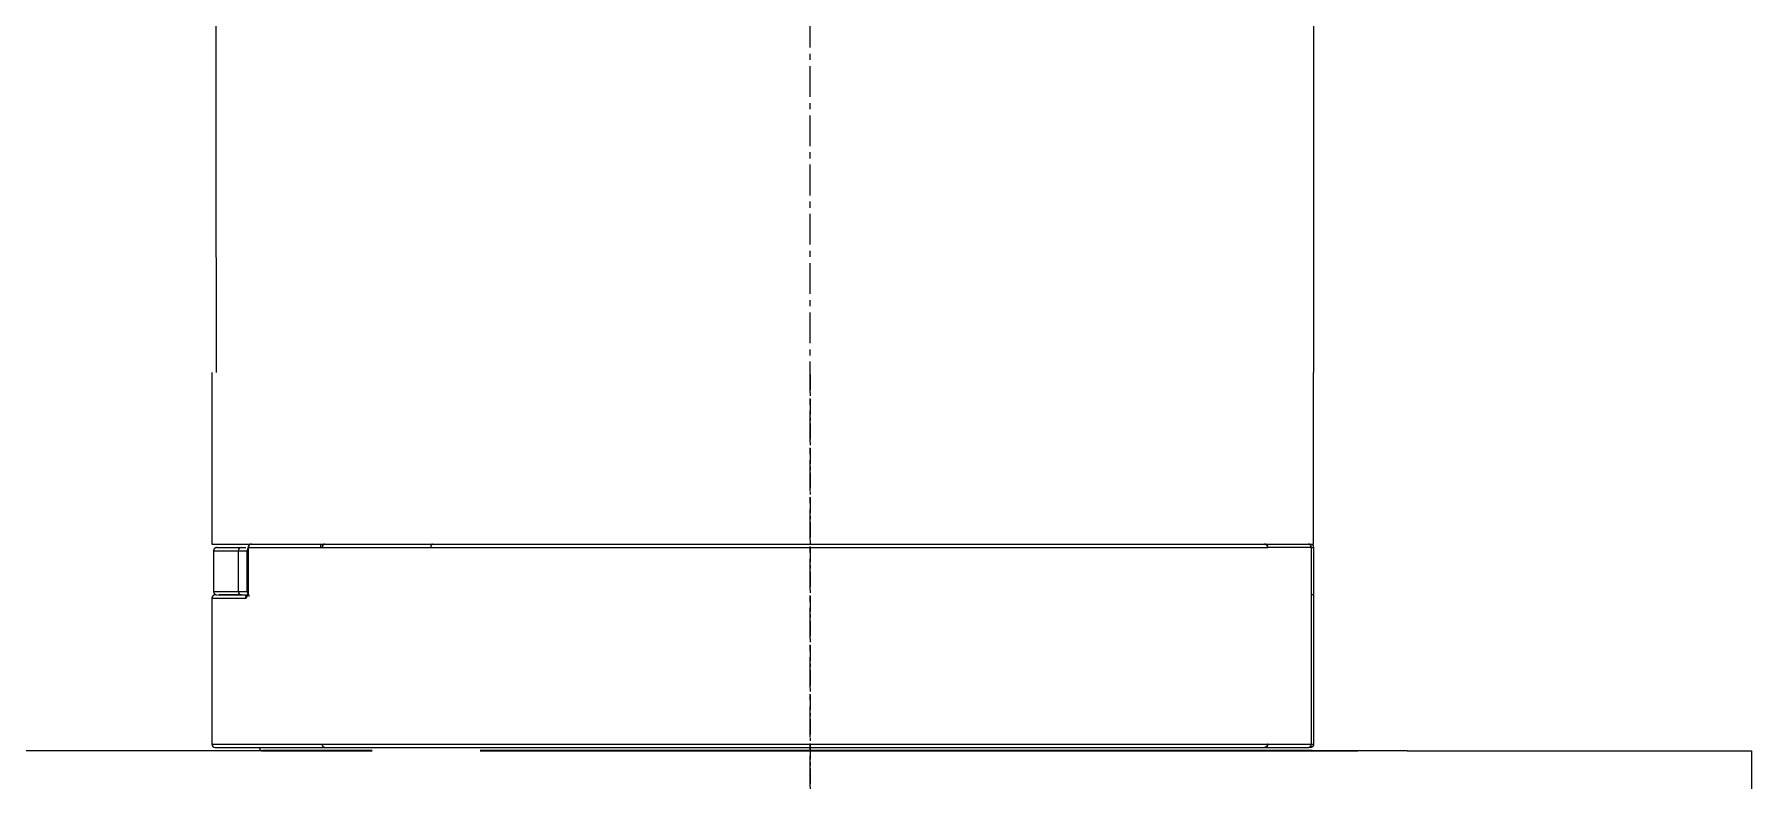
# Model space of a CAD drawing. Header units: inches. Extents: x 21126 to 21898, y -6726 to -5634.
# Drawn here: x 21715.1 to 21816.4, y -6284.3 to -6240.3 of the extents above; entities that cross this region are included whole.
import ezdxf

# ---------------------------------------------------------------- set-up
doc = ezdxf.new("R2010")
doc.units = ezdxf.units.IN
doc.header["$LTSCALE"] = 4.84
doc.header["$MEASUREMENT"] = 0
doc.linetypes.add('CENTER', pattern=[0.6, 0.375, -0.075, 0.075, -0.075])
doc.linetypes.add('CENTER2', pattern=[28.575, 19.05, -3.175, 3.175, -3.175])
doc.layers.get('0').update_dxf_attribs({"linetype": 'CONTINUOUS', "lineweight": 13})
doc.layers.add('2', color=1, linetype='CENTER2')
doc.layers.add('중심선', color=1, linetype='CENTER', lineweight=25)

msp = doc.modelspace()

# ---------------------------------------------------------------- linework, layer by layer
at = {"linetype": 'Continuous'}
for p, q in [((21725.59, -6260.21), (21725.59, -6262.33)), ((21790.59, -6267.53), (21790.59, -6260.21)), ((21725.59, -6262.33), (21725.59, -6270.33)), ((21790.59, -6270.33), (21790.59, -6267.53)), ((21725.59, -6270.33), (21727.02, -6270.33)), ((21727.73, -6270.53), (21727.72, -6270.53)), ((21727.72, -6270.53), (21727.72, -6273.18)), ((21727.73, -6273.13), (21727.73, -6270.53)), ((21727.92, -6270.33), (21727.92, -6270.33)), ((21732.02, -6270.53), (21732.02, -6270.33)), ((21732.1, -6270.53), (21732.1, -6270.53)), ((21732.1, -6270.53), (21738.5, -6270.53)), ((21732.25, -6270.33), (21738.61, -6270.33)), ((21790.46, -6270.53), (21787.88, -6270.53)), ((21787.88, -6270.53), (21787.88, -6270.53)), ((21790.46, -6273.33), (21790.46, -6270.53)), ((21790.46, -6270.53), (21790.46, -6270.53)), ((21790.46, -6273.33), (21790.46, -6270.53)), ((21790.59, -6270.53), (21790.59, -6273.33)), ((21725.69, -6270.73), (21725.69, -6273.13)), ((21727.14, -6270.73), (21727.14, -6273.13)), ((21727.66, -6270.73), (21727.66, -6273.13)), ((21727.72, -6270.73), (21727.66, -6270.73)), ((21725.59, -6273.53), (21725.59, -6282.13)), ((21727.66, -6273.13), (21727.72, -6273.13)), ((21790.46, -6282.13), (21790.46, -6273.33)), ((21790.46, -6282.13), (21790.46, -6273.33)), ((21790.59, -6273.33), (21790.59, -6282.13)), ((21787.88, -6282.13), (21787.88, -6282.13)), ((21790.46, -6282.13), (21790.46, -6282.13))]:
    msp.add_line(p, q, dxfattribs=at)
at = {"color": 1, "linetype": 'CENTER', "ltscale": 0.5}
msp.add_line((21760.89, -6260.33), (21760.89, -6381.04), dxfattribs=at)
at = {"ltscale": 0.5}
for p, q in [((21728.39, -6282.33), (21760.89, -6282.33)), ((21816.43, -6282.53), (21816.43, -6287.53))]:
    msp.add_line(p, q, dxfattribs=at)
at = {"color": 7, "lineweight": 35, "ltscale": 0.161472}
msp.add_line((21735.05, -6282.53), (21728.59, -6282.53), dxfattribs=at)
at = {"color": 7, "lineweight": 35}
msp.add_line((21790.5, -6282.53), (21741.41, -6282.53), dxfattribs=at)
at = {"linetype": 'Continuous'}
for centre, major_axis, ratio, start_param, end_param in [((21732.25, -6270.53), (0, 0.2), 0.755535, 0, 1.570796), ((21787.7, -6270.53), (0, -0.2), 0.901349, 1.570796, 3.141593), ((21790.26, -6270.53), (0, -0.2), 0.994757, 1.570796, 3.141593)]:
    msp.add_ellipse(centre, major_axis=major_axis, ratio=ratio, start_param=start_param, end_param=end_param, dxfattribs=at)
for points, degree in [([(21725.69, -6140.86), (21725.76, -6200.53), (21725.84, -6260.21)], 2), ([(21725.89, -6270.53), (21725.89, -6270.53), (21726.62, -6270.53), (21727.33, -6270.53)], 2), ([(21727.33, -6270.53), (21727.24, -6270.53), (21727.14, -6270.63), (21727.14, -6270.73)], 3), ([(21727.33, -6270.53), (21727.46, -6270.53), (21727.6, -6270.53)], 2), ([(21727.73, -6270.53), (21727.74, -6270.53), (21727.74, -6270.53), (21727.74, -6270.53)], 3), ([(21727.92, -6270.33), (21727.83, -6270.33), (21727.74, -6270.42), (21727.74, -6270.53)], 3), ([(21727.74, -6270.53), (21728.84, -6270.53), (21730.32, -6270.53), (21732.1, -6270.53)], 3), ([(21727.74, -6273.33), (21727.74, -6272.39), (21727.74, -6271.46), (21727.74, -6270.53)], 3), ([(21732.1, -6270.53), (21732.1, -6270.42), (21732.17, -6270.33), (21732.25, -6270.33)], 3), ([(21738.61, -6270.33), (21738.55, -6270.33), (21738.5, -6270.42), (21738.5, -6270.53)], 3), ([(21790.46, -6270.53), (21790.56, -6270.53), (21790.59, -6270.53), (21790.59, -6270.53)], 3), ([(21725.69, -6270.73), (21725.7, -6270.73), (21726.19, -6270.73), (21727.14, -6270.73)], 3), ([(21727.14, -6270.73), (21727.3, -6270.73), (21727.48, -6270.73), (21727.66, -6270.73)], 3), ([(21725.79, -6273.33), (21725.73, -6273.33), (21725.66, -6273.35), (21725.61, -6273.4), (21725.59, -6273.47), (21725.59, -6273.53)], 5), ([(21725.59, -6273.53), (21725.59, -6273.53), (21725.79, -6273.53), (21726.2, -6273.53), (21726.79, -6273.53), (21727.56, -6273.53)], 5), ([(21725.91, -6273.33), (21726.07, -6273.33), (21726.33, -6273.33), (21726.7, -6273.33), (21727.17, -6273.33), (21727.75, -6273.33)], 5), ([(21727.14, -6273.13), (21727.14, -6273.22), (21727.24, -6273.33), (21727.33, -6273.33)], 3), ([(21727.14, -6273.13), (21727.3, -6273.13), (21727.48, -6273.13), (21727.66, -6273.13)], 3), ([(21727.75, -6273.33), (21727.65, -6273.33), (21727.56, -6273.42), (21727.56, -6273.53)], 3), ([(21727.71, -6273.33), (21727.72, -6273.3), (21727.72, -6273.27), (21727.73, -6273.23), (21727.73, -6273.18), (21727.73, -6273.13)], 5), ([(21727.71, -6273.33), (21727.74, -6273.33)], 1), ([(21727.79, -6273.43), (21727.79, -6273.39), (21727.79, -6273.36), (21727.79, -6273.33)], 3), ([(21790.59, -6273.33), (21790.59, -6273.33), (21790.58, -6273.33), (21790.56, -6273.33), (21790.52, -6273.33), (21790.46, -6273.33)], 5), ([(21725.59, -6282.13), (21725.59, -6282.23), (21725.68, -6282.33), (21725.79, -6282.33)], 3), ([(21728.39, -6282.33), (21728.39, -6282.39), (21728.42, -6282.45), (21728.47, -6282.5), (21728.53, -6282.53), (21728.59, -6282.53)], 5), ([(21732.25, -6282.33), (21732.17, -6282.33), (21732.1, -6282.23), (21732.1, -6282.13)], 3), ([(21732.25, -6282.33), (21734.12, -6282.33), (21736.26, -6282.33), (21738.61, -6282.33)], 3), ([(21787.88, -6282.13), (21787.88, -6282.23), (21787.79, -6282.33), (21787.7, -6282.33)], 3), ([(21790.26, -6282.33), (21790.36, -6282.33), (21790.46, -6282.23), (21790.46, -6282.13)], 3), ([(21790.46, -6282.13), (21790.52, -6282.13), (21790.56, -6282.13), (21790.58, -6282.13), (21790.59, -6282.13), (21790.59, -6282.13)], 5)]:
    msp.add_open_spline(points, degree=degree, dxfattribs=at)
for points, degree, knots in [([(21790.59, -6162.18), (21790.59, -6164.41), (21790.59, -6168.81), (21790.59, -6175.39), (21790.59, -6181.91), (21790.59, -6188.44), (21790.59, -6193.88), (21790.59, -6198.23), (21790.59, -6201.49), (21790.59, -6204.75), (21790.59, -6208.01), (21790.59, -6211.28), (21790.59, -6215.63), (21790.59, -6223.24), (21790.59, -6234.11), (21790.59, -6247.16), (21790.59, -6255.86), (21790.59, -6260.21)], 3, [0, 0, 0, 0, 0.068189, 0.134747, 0.201305, 0.267863, 0.334421, 0.3677, 0.400979, 0.434258, 0.467537, 0.500816, 0.534095, 0.600653, 0.733769, 0.866885, 1, 1, 1, 1]), ([(21725.89, -6270.53), (21725.88, -6270.53), (21725.87, -6270.53), (21725.84, -6270.53), (21725.83, -6270.54), (21725.8, -6270.55), (21725.79, -6270.55), (21725.77, -6270.57), (21725.76, -6270.58), (21725.74, -6270.6), (21725.73, -6270.61), (21725.71, -6270.63), (21725.71, -6270.64), (21725.7, -6270.67), (21725.7, -6270.68), (21725.69, -6270.7), (21725.69, -6270.72), (21725.69, -6270.73)], 3, [0, 0, 0, 0, 0.125, 0.125, 0.25, 0.25, 0.375, 0.375, 0.5, 0.5, 0.625, 0.625, 0.75, 0.75, 0.875, 0.875, 1, 1, 1, 1]), ([(21727.02, -6270.33), (21727.53, -6270.33), (21728.53, -6270.33), (21730.72, -6270.33), (21732.95, -6270.33), (21736.22, -6270.33), (21739.21, -6270.33), (21744.18, -6270.33), (21748.75, -6270.33), (21752.95, -6270.33), (21754.86, -6270.33), (21756.78, -6270.33), (21759.15, -6270.33), (21761.46, -6270.33), (21763.26, -6270.33), (21765.33, -6270.33), (21767.13, -6270.33), (21769.57, -6270.33), (21771.19, -6270.33), (21772.86, -6270.33), (21774.04, -6270.33), (21775.17, -6270.33), (21776.28, -6270.33), (21777.34, -6270.33), (21778.63, -6270.33), (21779.89, -6270.33), (21780.87, -6270.33), (21782.03, -6270.33), (21783.12, -6270.33), (21784.58, -6270.33), (21785.5, -6270.33), (21786.28, -6270.33), (21786.8, -6270.33), (21787.33, -6270.33), (21787.84, -6270.33), (21788.44, -6270.33), (21788.96, -6270.33), (21789.39, -6270.33), (21789.85, -6270.33), (21790.15, -6270.33), (21790.34, -6270.33), (21790.43, -6270.33), (21790.52, -6270.33), (21790.56, -6270.33), (21790.58, -6270.33), (21790.59, -6270.33), (21790.59, -6270.33), (21790.59, -6270.33)], 3, [0, 0, 0, 0, 0.049781, 0.077122, 0.132804, 0.161469, 0.220272, 0.250617, 0.344919, 0.377307, 0.393738, 0.41017, 0.443257, 0.476498, 0.493313, 0.510107, 0.554424, 0.563692, 0.607353, 0.619484, 0.631625, 0.65497, 0.666006, 0.677042, 0.698379, 0.719958, 0.730455, 0.740958, 0.771046, 0.78073, 0.812755, 0.819519, 0.826283, 0.844427, 0.853434, 0.862441, 0.889303, 0.898286, 0.90727, 0.941854, 0.945186, 0.951849, 0.965306, 0.978762, 0.984073, 0.989378, 1, 1, 1, 1]), ([(21727.92, -6270.33), (21727.89, -6270.33), (21727.87, -6270.33), (21727.82, -6270.35), (21727.8, -6270.37), (21727.77, -6270.4), (21727.76, -6270.43), (21727.74, -6270.48), (21727.73, -6270.5), (21727.73, -6270.53)], 3, [0, 0, 0, 0, 0.25, 0.25, 0.5, 0.5, 0.75, 0.75, 1, 1, 1, 1]), ([(21727.92, -6270.33), (21728.73, -6270.33), (21729.82, -6270.33), (21730.9, -6270.33), (21732.25, -6270.33)], 2, [0, 0, 0, 0.5, 0.5, 1, 1, 1]), ([(21738.5, -6270.53), (21742.38, -6270.53), (21746.81, -6270.53), (21755.98, -6270.53), (21760.75, -6270.53), (21769.96, -6270.53), (21774.4, -6270.53), (21780.32, -6270.53), (21782.21, -6270.53), (21785.46, -6270.53), (21786.82, -6270.53), (21787.88, -6270.53)], 3, [0, 0, 0, 0, 0.249335, 0.249335, 0.499556, 0.499556, 0.749778, 0.749778, 0.874889, 0.874889, 1, 1, 1, 1]), ([(21738.61, -6270.33), (21744.38, -6270.33), (21751.46, -6270.33), (21758.39, -6270.33), (21765.34, -6270.33), (21772.43, -6270.33), (21778.25, -6270.33), (21784.63, -6270.33), (21787.7, -6270.33)], 2, [0, 0, 0, 0.25, 0.25, 0.5, 0.5, 0.75, 0.75, 1, 1, 1]), ([(21787.7, -6270.33), (21787.7, -6270.33), (21787.7, -6270.33), (21787.71, -6270.33), (21787.71, -6270.33), (21787.72, -6270.33), (21787.73, -6270.33), (21787.73, -6270.33), (21787.74, -6270.33), (21787.74, -6270.33), (21787.75, -6270.34), (21787.75, -6270.34), (21787.76, -6270.34), (21787.76, -6270.34), (21787.77, -6270.34), (21787.77, -6270.35), (21787.77, -6270.35), (21787.78, -6270.35), (21787.78, -6270.35), (21787.79, -6270.36), (21787.79, -6270.36), (21787.8, -6270.36), (21787.8, -6270.36), (21787.8, -6270.37), (21787.81, -6270.37), (21787.81, -6270.37), (21787.81, -6270.38), (21787.82, -6270.38), (21787.82, -6270.38), (21787.82, -6270.39), (21787.82, -6270.39), (21787.83, -6270.39), (21787.83, -6270.4), (21787.83, -6270.4), (21787.83, -6270.4), (21787.84, -6270.41), (21787.84, -6270.41), (21787.84, -6270.41), (21787.84, -6270.42), (21787.84, -6270.42), (21787.85, -6270.42), (21787.85, -6270.43), (21787.85, -6270.43), (21787.85, -6270.43), (21787.85, -6270.44), (21787.85, -6270.44), (21787.86, -6270.44), (21787.86, -6270.44), (21787.86, -6270.45), (21787.86, -6270.45), (21787.86, -6270.45), (21787.86, -6270.46), (21787.86, -6270.46), (21787.86, -6270.46), (21787.86, -6270.46), (21787.86, -6270.47), (21787.87, -6270.47), (21787.87, -6270.47), (21787.87, -6270.47), (21787.87, -6270.48), (21787.87, -6270.48), (21787.87, -6270.48), (21787.87, -6270.48), (21787.87, -6270.49), (21787.87, -6270.49), (21787.87, -6270.49), (21787.87, -6270.49), (21787.87, -6270.49), (21787.87, -6270.49), (21787.87, -6270.5), (21787.87, -6270.5), (21787.87, -6270.5), (21787.87, -6270.5), (21787.87, -6270.5), (21787.87, -6270.5), (21787.87, -6270.5), (21787.87, -6270.51), (21787.87, -6270.51), (21787.87, -6270.51), (21787.87, -6270.51), (21787.87, -6270.51), (21787.87, -6270.51), (21787.87, -6270.51), (21787.87, -6270.51), (21787.87, -6270.51), (21787.87, -6270.51), (21787.87, -6270.51), (21787.87, -6270.52), (21787.88, -6270.52), (21787.88, -6270.52), (21787.88, -6270.53), (21787.88, -6270.53)], 3, [0, 0, 0, 0, 0.020986, 0.041741, 0.062264, 0.082555, 0.102615, 0.122443, 0.14204, 0.161405, 0.180539, 0.199441, 0.218113, 0.236553, 0.254762, 0.272739, 0.290485, 0.308001, 0.325285, 0.342337, 0.359159, 0.375749, 0.392107, 0.408235, 0.424131, 0.439795, 0.455228, 0.470429, 0.485399, 0.500137, 0.514642, 0.528916, 0.542958, 0.556768, 0.570346, 0.583691, 0.596804, 0.609685, 0.622333, 0.634748, 0.646931, 0.658881, 0.670598, 0.682082, 0.693333, 0.704351, 0.715136, 0.725687, 0.736005, 0.74609, 0.755941, 0.765559, 0.774944, 0.784094, 0.793012, 0.801695, 0.810145, 0.818361, 0.826344, 0.834093, 0.841608, 0.848889, 0.855937, 0.862751, 0.869331, 0.875678, 0.881791, 0.88767, 0.893316, 0.898728, 0.903906, 0.908851, 0.913563, 0.918041, 0.922286, 0.926298, 0.930076, 0.933622, 0.936935, 0.940014, 0.942862, 0.945476, 0.947859, 0.950009, 0.951929, 0.953617, 0.955075, 0.964772, 0.972858, 0.987462, 1, 1, 1, 1]), ([(21790.46, -6270.52), (21790.46, -6270.5), (21790.45, -6270.47), (21790.43, -6270.42), (21790.42, -6270.4), (21790.38, -6270.37), (21790.36, -6270.35), (21790.31, -6270.33), (21790.29, -6270.33), (21790.26, -6270.33)], 3, [0, 0, 0, 0, 0.25, 0.25, 0.5, 0.5, 0.75, 0.75, 1, 1, 1, 1]), ([(21790.39, -6270.33), (21790.42, -6270.33), (21790.44, -6270.33), (21790.49, -6270.35), (21790.51, -6270.37), (21790.55, -6270.4), (21790.56, -6270.43), (21790.58, -6270.48), (21790.59, -6270.5), (21790.59, -6270.53)], 3, [0, 0, 0, 0, 0.25, 0.25, 0.5, 0.5, 0.75, 0.75, 1, 1, 1, 1]), ([(21727.74, -6270.57), (21727.73, -6270.57), (21727.72, -6270.58), (21727.7, -6270.6), (21727.69, -6270.63), (21727.67, -6270.68), (21727.66, -6270.7), (21727.66, -6270.73)], 3, [0, 0, 0, 0, 0.164033, 0.164033, 0.582016, 0.582016, 1, 1, 1, 1]), ([(21725.69, -6273.13), (21725.69, -6273.13), (21725.72, -6273.13), (21725.84, -6273.13), (21725.94, -6273.13), (21726.18, -6273.13), (21726.33, -6273.13), (21726.69, -6273.13), (21726.9, -6273.13), (21727.14, -6273.13)], 3, [0, 0, 0, 0, 0.25, 0.25, 0.5, 0.5, 0.75, 0.75, 1, 1, 1, 1]), ([(21727.33, -6273.33), (21726.62, -6273.33), (21726.1, -6273.33), (21726.02, -6273.33)], 2, [0, 0, 0, 0.706308, 1, 1, 1]), ([(21727.56, -6273.53), (21727.56, -6273.53), (21727.56, -6273.53), (21727.57, -6273.53), (21727.57, -6273.53), (21727.57, -6273.53), (21727.58, -6273.52), (21727.58, -6273.52), (21727.59, -6273.52), (21727.6, -6273.52), (21727.6, -6273.51), (21727.6, -6273.51), (21727.6, -6273.51), (21727.6, -6273.51), (21727.6, -6273.51), (21727.61, -6273.51), (21727.61, -6273.51), (21727.61, -6273.51), (21727.61, -6273.51), (21727.61, -6273.51), (21727.61, -6273.51), (21727.61, -6273.51), (21727.62, -6273.5), (21727.62, -6273.5), (21727.62, -6273.5), (21727.62, -6273.5), (21727.62, -6273.5), (21727.62, -6273.5), (21727.62, -6273.5), (21727.62, -6273.5), (21727.63, -6273.5), (21727.63, -6273.49), (21727.63, -6273.49), (21727.63, -6273.49), (21727.63, -6273.49), (21727.63, -6273.49), (21727.63, -6273.49), (21727.64, -6273.49), (21727.64, -6273.49), (21727.64, -6273.49), (21727.64, -6273.48), (21727.64, -6273.48), (21727.64, -6273.48), (21727.64, -6273.48), (21727.65, -6273.47), (21727.65, -6273.47), (21727.65, -6273.46), (21727.66, -6273.46), (21727.66, -6273.44), (21727.67, -6273.43), (21727.68, -6273.41), (21727.69, -6273.39), (21727.69, -6273.38), (21727.7, -6273.36), (21727.7, -6273.35), (21727.71, -6273.34), (21727.71, -6273.33), (21727.71, -6273.33), (21727.71, -6273.33)], 3, [0, 0, 0, 0, 0.008554, 0.02127, 0.03816, 0.059232, 0.084489, 0.130337, 0.17165, 0.208449, 0.216553, 0.224663, 0.232779, 0.2409, 0.249027, 0.257162, 0.265304, 0.273455, 0.281614, 0.289782, 0.297961, 0.30615, 0.31435, 0.322562, 0.330787, 0.339025, 0.347277, 0.355543, 0.363826, 0.372125, 0.380441, 0.388775, 0.397128, 0.405501, 0.413895, 0.422311, 0.430749, 0.439211, 0.447697, 0.456209, 0.458113, 0.46368, 0.472927, 0.485885, 0.502601, 0.523139, 0.547592, 0.576081, 0.627611, 0.677791, 0.726701, 0.7949, 0.877974, 0.912323, 0.942036, 0.966754, 0.986159, 1, 1, 1, 1]), ([(21727.66, -6273.13), (21727.66, -6273.15), (21727.67, -6273.18), (21727.69, -6273.23), (21727.7, -6273.25), (21727.72, -6273.27)], 3, [0, 0, 0, 0, 0.5, 0.5, 1, 1, 1, 1]), ([(21727.7, -6273.28), (21727.7, -6273.3), (21727.7, -6273.3), (21727.71, -6273.31), (21727.71, -6273.31)], 3, [0, 0, 0, 0, 0.942082, 1, 1, 1, 1]), ([(21725.59, -6282.13), (21725.59, -6282.13), (21725.9, -6282.13), (21726.5, -6282.13), (21727.85, -6282.13), (21729.78, -6282.13), (21730.49, -6282.13), (21731.27, -6282.13), (21732.1, -6282.13)], 5, [0, 0, 0, 0, 0, 0, 0.659297, 0.659297, 0.659297, 1, 1, 1, 1, 1, 1]), ([(21725.79, -6282.33), (21725.79, -6282.33), (21725.79, -6282.33), (21725.79, -6282.33), (21725.79, -6282.33), (21725.8, -6282.33), (21725.82, -6282.33), (21725.85, -6282.33), (21725.88, -6282.33), (21725.92, -6282.33), (21725.96, -6282.33), (21726, -6282.33), (21726.04, -6282.33), (21726.09, -6282.33), (21726.14, -6282.33), (21726.19, -6282.33), (21726.23, -6282.33), (21726.26, -6282.33), (21726.29, -6282.33), (21726.32, -6282.33), (21726.35, -6282.33), (21726.39, -6282.33), (21726.43, -6282.33), (21726.47, -6282.33), (21726.51, -6282.33), (21726.56, -6282.33), (21726.61, -6282.33), (21726.76, -6282.33), (21726.98, -6282.33), (21727.26, -6282.33), (21727.51, -6282.33), (21727.77, -6282.33), (21728.08, -6282.33), (21728.41, -6282.33), (21728.76, -6282.33), (21729.13, -6282.33), (21729.43, -6282.33), (21729.69, -6282.33), (21729.93, -6282.33), (21730.32, -6282.33), (21730.68, -6282.33), (21730.97, -6282.33), (21731.12, -6282.33), (21731.27, -6282.33), (21731.41, -6282.33), (21731.55, -6282.33), (21731.68, -6282.33), (21731.81, -6282.33), (21731.93, -6282.33), (21732.04, -6282.33), (21732.15, -6282.33), (21732.22, -6282.33), (21732.25, -6282.33)], 3, [0, 0, 0, 0, 0.00561, 0.018141, 0.030915, 0.043655, 0.076527, 0.100157, 0.116769, 0.132451, 0.157518, 0.17705, 0.19296, 0.207709, 0.224678, 0.243269, 0.254243, 0.261503, 0.269191, 0.277306, 0.28585, 0.294821, 0.30422, 0.314047, 0.324301, 0.334983, 0.346092, 0.357629, 0.424763, 0.471799, 0.49875, 0.540542, 0.582323, 0.624098, 0.665871, 0.707642, 0.749412, 0.761697, 0.786705, 0.824436, 0.874887, 0.889379, 0.903248, 0.916492, 0.929113, 0.94111, 0.952484, 0.963234, 0.973361, 0.982864, 0.991744, 1, 1, 1, 1]), ([(21728.39, -6282.33), (21728.39, -6282.33), (21728.7, -6282.33), (21729.31, -6282.33), (21730.66, -6282.33), (21732.58, -6282.33), (21733.3, -6282.33), (21734.07, -6282.33), (21734.9, -6282.33)], 5, [0, 0, 0, 0, 0, 0, 0.659297, 0.659297, 0.659297, 1, 1, 1, 1, 1, 1]), ([(21728.59, -6282.53), (21728.59, -6282.53), (21728.81, -6282.53), (21729.25, -6282.53), (21730.38, -6282.53), (21732.11, -6282.53), (21732.96, -6282.53), (21733.93, -6282.53), (21734.99, -6282.53), (21735.01, -6282.53), (21735.03, -6282.53), (21735.05, -6282.53)], 5, [0, 0, 0, 0, 0, 0, 0.560516, 0.560516, 0.560516, 0.991131, 0.991131, 0.991131, 1, 1, 1, 1, 1, 1]), ([(21732.1, -6282.13), (21733.04, -6282.13), (21734.05, -6282.13), (21736.19, -6282.13), (21737.32, -6282.13), (21738.5, -6282.13)], 3, [0, 0, 0, 0, 0.5, 0.5, 1, 1, 1, 1]), ([(21732.25, -6282.33), (21732.23, -6282.33), (21732.21, -6282.32), (21732.17, -6282.3), (21732.16, -6282.29), (21732.13, -6282.25), (21732.12, -6282.23), (21732.1, -6282.18), (21732.1, -6282.15), (21732.1, -6282.13)], 3, [0, 0, 0, 0, 0.25, 0.25, 0.5, 0.5, 0.75, 0.75, 1, 1, 1, 1]), ([(21738.5, -6282.13), (21741.26, -6282.13), (21744.25, -6282.13), (21747.39, -6282.13), (21754.14, -6282.13), (21761.08, -6282.13), (21764.68, -6282.13), (21769.71, -6282.13), (21774.41, -6282.13), (21775.79, -6282.13), (21778.67, -6282.13), (21781.37, -6282.13), (21782.76, -6282.13), (21784.73, -6282.13), (21786.36, -6282.13), (21786.91, -6282.13), (21787.42, -6282.13), (21787.88, -6282.13)], 5, [0, 0, 0, 0, 0, 0, 0.295168, 0.295168, 0.295168, 0.614484, 0.614484, 0.614484, 0.75194, 0.75194, 0.75194, 0.909606, 0.909606, 0.909606, 1, 1, 1, 1, 1, 1]), ([(21738.61, -6282.33), (21738.64, -6282.33), (21738.69, -6282.33), (21738.76, -6282.33), (21738.83, -6282.33), (21738.9, -6282.33), (21738.98, -6282.33), (21739.05, -6282.33), (21739.12, -6282.33), (21739.19, -6282.33), (21739.26, -6282.33), (21739.34, -6282.33), (21739.41, -6282.33), (21739.48, -6282.33), (21739.55, -6282.33), (21739.62, -6282.33), (21739.69, -6282.33), (21739.75, -6282.33), (21739.82, -6282.33), (21739.89, -6282.33), (21739.96, -6282.33), (21740.03, -6282.33), (21740.1, -6282.33), (21740.16, -6282.33), (21740.23, -6282.33), (21740.3, -6282.33), (21740.36, -6282.33), (21740.43, -6282.33), (21740.49, -6282.33), (21740.56, -6282.33), (21740.62, -6282.33), (21740.69, -6282.33), (21740.75, -6282.33), (21740.82, -6282.33), (21740.88, -6282.33), (21740.94, -6282.33), (21741.01, -6282.33), (21741.07, -6282.33), (21741.13, -6282.33), (21741.19, -6282.33), (21741.26, -6282.33), (21741.32, -6282.33), (21741.38, -6282.33), (21741.44, -6282.33), (21741.5, -6282.33), (21741.56, -6282.33), (21741.62, -6282.33), (21741.67, -6282.33), (21741.73, -6282.33), (21741.79, -6282.33), (21741.85, -6282.33), (21741.91, -6282.33), (21741.96, -6282.33), (21742.02, -6282.33), (21742.08, -6282.33), (21742.13, -6282.33), (21742.19, -6282.33), (21742.24, -6282.33), (21742.3, -6282.33), (21742.35, -6282.33), (21742.41, -6282.33), (21742.46, -6282.33), (21742.51, -6282.33), (21742.56, -6282.33), (21742.62, -6282.33), (21742.67, -6282.33), (21742.72, -6282.33), (21742.77, -6282.33), (21742.82, -6282.33), (21742.87, -6282.33), (21742.92, -6282.33), (21742.97, -6282.33), (21743.02, -6282.33), (21743.07, -6282.33), (21743.12, -6282.33), (21743.17, -6282.33), (21743.21, -6282.33), (21743.26, -6282.33), (21743.31, -6282.33), (21743.35, -6282.33), (21743.4, -6282.33), (21743.45, -6282.33), (21743.49, -6282.33), (21743.53, -6282.33), (21743.58, -6282.33), (21743.62, -6282.33), (21743.67, -6282.33), (21743.71, -6282.33), (21743.75, -6282.33), (21743.79, -6282.33), (21743.84, -6282.33), (21743.88, -6282.33), (21743.92, -6282.33), (21743.96, -6282.33), (21744, -6282.33), (21744.04, -6282.33), (21744.08, -6282.33), (21744.12, -6282.33), (21744.15, -6282.33), (21744.19, -6282.33), (21744.23, -6282.33), (21744.27, -6282.33), (21744.3, -6282.33), (21744.34, -6282.33), (21744.37, -6282.33), (21744.41, -6282.33), (21744.44, -6282.33), (21744.48, -6282.33), (21744.51, -6282.33), (21744.55, -6282.33), (21744.58, -6282.33), (21744.61, -6282.33), (21744.64, -6282.33), (21744.68, -6282.33), (21744.71, -6282.33), (21744.74, -6282.33), (21744.77, -6282.33), (21744.8, -6282.33), (21744.83, -6282.33), (21744.86, -6282.33), (21744.89, -6282.33), (21744.91, -6282.33), (21744.94, -6282.33), (21744.97, -6282.33), (21745, -6282.33), (21745.02, -6282.33), (21745.05, -6282.33), (21745.07, -6282.33), (21745.1, -6282.33), (21745.12, -6282.33), (21745.15, -6282.33), (21745.17, -6282.33), (21745.19, -6282.33), (21745.22, -6282.33), (21745.24, -6282.33), (21745.26, -6282.33), (21745.28, -6282.33), (21745.3, -6282.33), (21745.33, -6282.33), (21745.35, -6282.33), (21745.36, -6282.33), (21745.38, -6282.33), (21745.4, -6282.33), (21745.42, -6282.33), (21745.44, -6282.33), (21745.46, -6282.33), (21745.47, -6282.33), (21745.49, -6282.33), (21745.51, -6282.33), (21745.52, -6282.33), (21745.54, -6282.33), (21745.55, -6282.33), (21745.57, -6282.33), (21745.58, -6282.33), (21745.59, -6282.33), (21745.61, -6282.33), (21745.62, -6282.33), (21745.63, -6282.33), (21745.64, -6282.33), (21745.65, -6282.33), (21745.66, -6282.33), (21745.67, -6282.33), (21745.77, -6282.33), (21745.95, -6282.33), (21746.25, -6282.33), (21746.59, -6282.33), (21747.07, -6282.33), (21747.66, -6282.33), (21748.29, -6282.33), (21748.8, -6282.33), (21749.2, -6282.33), (21749.48, -6282.33), (21749.78, -6282.33), (21750.13, -6282.33), (21750.56, -6282.33), (21751.03, -6282.33), (21751.54, -6282.33), (21752.05, -6282.33), (21752.54, -6282.33), (21752.99, -6282.33), (21753.5, -6282.33), (21754.03, -6282.33), (21754.48, -6282.33), (21754.82, -6282.33), (21755.12, -6282.33), (21755.4, -6282.33), (21755.68, -6282.33), (21755.95, -6282.33), (21756.24, -6282.33), (21756.53, -6282.33), (21756.82, -6282.33), (21757.11, -6282.33), (21757.4, -6282.33), (21757.79, -6282.33), (21758.49, -6282.33), (21759.39, -6282.33), (21760.33, -6282.33), (21761.02, -6282.33), (21761.57, -6282.33), (21762.03, -6282.33), (21762.46, -6282.33), (21762.87, -6282.33), (21763.25, -6282.33), (21763.67, -6282.33), (21764.12, -6282.33), (21764.6, -6282.33), (21765.01, -6282.33), (21765.3, -6282.33), (21765.48, -6282.33), (21765.61, -6282.33), (21765.75, -6282.33), (21765.89, -6282.33), (21766.02, -6282.33), (21766.16, -6282.33), (21766.29, -6282.33), (21766.43, -6282.33), (21766.56, -6282.33), (21766.7, -6282.33), (21766.83, -6282.33), (21766.96, -6282.33), (21767.1, -6282.33), (21767.23, -6282.33), (21767.37, -6282.33), (21767.5, -6282.33), (21767.63, -6282.33), (21767.77, -6282.33), (21767.9, -6282.33), (21768.03, -6282.33), (21768.17, -6282.33), (21768.3, -6282.33), (21768.43, -6282.33), (21768.56, -6282.33), (21768.69, -6282.33), (21768.83, -6282.33), (21768.96, -6282.33), (21769.09, -6282.33), (21769.49, -6282.33), (21770.17, -6282.33), (21771.14, -6282.33), (21771.99, -6282.33), (21772.6, -6282.33), (21772.93, -6282.33), (21773.23, -6282.33), (21773.73, -6282.33), (21774.54, -6282.33), (21775.66, -6282.33), (21776.61, -6282.33), (21777.35, -6282.33), (21777.83, -6282.33), (21778.42, -6282.33), (21779.12, -6282.33), (21779.92, -6282.33), (21780.71, -6282.33), (21781.39, -6282.33), (21781.88, -6282.33), (21782.19, -6282.33), (21782.43, -6282.33), (21782.67, -6282.33), (21783, -6282.33), (21783.4, -6282.33), (21783.87, -6282.33), (21784.24, -6282.33), (21784.49, -6282.33), (21784.61, -6282.33), (21784.73, -6282.33), (21784.85, -6282.33), (21784.97, -6282.33), (21785.08, -6282.33), (21785.19, -6282.33), (21785.3, -6282.33), (21785.41, -6282.33), (21785.52, -6282.33), (21785.63, -6282.33), (21785.73, -6282.33), (21785.83, -6282.33), (21785.93, -6282.33), (21786.03, -6282.33), (21786.13, -6282.33), (21786.22, -6282.33), (21786.32, -6282.33), (21786.41, -6282.33), (21786.5, -6282.33), (21786.59, -6282.33), (21786.68, -6282.33), (21786.77, -6282.33), (21786.85, -6282.33), (21786.94, -6282.33), (21787.02, -6282.33), (21787.1, -6282.33), (21787.18, -6282.33), (21787.26, -6282.33), (21787.33, -6282.33), (21787.41, -6282.33), (21787.48, -6282.33), (21787.56, -6282.33), (21787.63, -6282.33), (21787.67, -6282.33), (21787.7, -6282.33)], 3, [0, 0, 0, 0, 0.001583, 0.003157, 0.004722, 0.006278, 0.007825, 0.009364, 0.010894, 0.012415, 0.013927, 0.015431, 0.016926, 0.018412, 0.019889, 0.021357, 0.022817, 0.024268, 0.02571, 0.027143, 0.028567, 0.029983, 0.03139, 0.032789, 0.034178, 0.035559, 0.036931, 0.038294, 0.039648, 0.040994, 0.042331, 0.043659, 0.044979, 0.04629, 0.047592, 0.048885, 0.050169, 0.051445, 0.052712, 0.053971, 0.05522, 0.056461, 0.057693, 0.058916, 0.060131, 0.061337, 0.062534, 0.063722, 0.064902, 0.066073, 0.067235, 0.068389, 0.069534, 0.07067, 0.071797, 0.072915, 0.074025, 0.075126, 0.076219, 0.077303, 0.078377, 0.079444, 0.080501, 0.08155, 0.08259, 0.083621, 0.084644, 0.085658, 0.086663, 0.087659, 0.088647, 0.089626, 0.090596, 0.091558, 0.092511, 0.093455, 0.09439, 0.095317, 0.096235, 0.097144, 0.098044, 0.098936, 0.099819, 0.100693, 0.101559, 0.102416, 0.103264, 0.104103, 0.104934, 0.105756, 0.106569, 0.107374, 0.10817, 0.108957, 0.109735, 0.110505, 0.111266, 0.112018, 0.112761, 0.113496, 0.114222, 0.11494, 0.115648, 0.116348, 0.117039, 0.117722, 0.118395, 0.11906, 0.119717, 0.120364, 0.121003, 0.121633, 0.122255, 0.122867, 0.123471, 0.124067, 0.124653, 0.125231, 0.1258, 0.12636, 0.126912, 0.127455, 0.127989, 0.128515, 0.129032, 0.12954, 0.130039, 0.13053, 0.131012, 0.131485, 0.131949, 0.132405, 0.132852, 0.13329, 0.13372, 0.134141, 0.134553, 0.134956, 0.135351, 0.135737, 0.136114, 0.136483, 0.136843, 0.137194, 0.137536, 0.13787, 0.138195, 0.138511, 0.138819, 0.139117, 0.139407, 0.139689, 0.139961, 0.140225, 0.140481, 0.140727, 0.140965, 0.141194, 0.141414, 0.141626, 0.141829, 0.142023, 0.142208, 0.147099, 0.152734, 0.159112, 0.166233, 0.180248, 0.192004, 0.201503, 0.208745, 0.21373, 0.217107, 0.225207, 0.233034, 0.240849, 0.250824, 0.260791, 0.269038, 0.277114, 0.285017, 0.297147, 0.305199, 0.309614, 0.315303, 0.321166, 0.325084, 0.330262, 0.33544, 0.340617, 0.345793, 0.350968, 0.356143, 0.361317, 0.372141, 0.393741, 0.409243, 0.422339, 0.430636, 0.438893, 0.447111, 0.453769, 0.460758, 0.468078, 0.476203, 0.485243, 0.493803, 0.498587, 0.501057, 0.503527, 0.505995, 0.508462, 0.510928, 0.513393, 0.515857, 0.51832, 0.520781, 0.523242, 0.525702, 0.52816, 0.530618, 0.533074, 0.53553, 0.537984, 0.540437, 0.54289, 0.545341, 0.547791, 0.550241, 0.552689, 0.555136, 0.557582, 0.560028, 0.562472, 0.564915, 0.567357, 0.569799, 0.587583, 0.605382, 0.624751, 0.636422, 0.64039, 0.643901, 0.653671, 0.669709, 0.692031, 0.720673, 0.728164, 0.738179, 0.75073, 0.765861, 0.783603, 0.803607, 0.81939, 0.830923, 0.838205, 0.842146, 0.848162, 0.856246, 0.866389, 0.878577, 0.892792, 0.896174, 0.899536, 0.902878, 0.906201, 0.909505, 0.912789, 0.916054, 0.9193, 0.922527, 0.925735, 0.928924, 0.932095, 0.935247, 0.93838, 0.941495, 0.944591, 0.947669, 0.950729, 0.953771, 0.956794, 0.959799, 0.962786, 0.965756, 0.968707, 0.97164, 0.974556, 0.977453, 0.980333, 0.983196, 0.98604, 0.988867, 0.991677, 0.994469, 0.997243, 1, 1, 1, 1]), ([(21741.41, -6282.53), (21744.11, -6282.53), (21747.02, -6282.53), (21750.1, -6282.53), (21756.82, -6282.53), (21763.76, -6282.53), (21767.43, -6282.53), (21772.09, -6282.53), (21776.46, -6282.53), (21777.46, -6282.53), (21778.91, -6282.53), (21780.32, -6282.53), (21780.78, -6282.53), (21782.52, -6282.53), (21784.18, -6282.53), (21785.37, -6282.53), (21786.61, -6282.53), (21787.73, -6282.53), (21787.87, -6282.53), (21788.16, -6282.53), (21788.43, -6282.53), (21788.56, -6282.53), (21789.07, -6282.53), (21789.55, -6282.53), (21789.89, -6282.53), (21790.2, -6282.53), (21790.5, -6282.53), (21790.5, -6282.53), (21790.5, -6282.53), (21790.5, -6282.53)], 5, [0, 0, 0, 0, 0, 0, 0.290029, 0.290029, 0.290029, 0.616938, 0.616938, 0.616938, 0.715196, 0.715196, 0.715196, 0.763422, 0.763422, 0.763422, 0.900148, 0.900148, 0.900148, 0.920633, 0.920633, 0.920633, 0.941118, 0.941118, 0.941118, 0.999971, 0.999971, 0.999971, 1, 1, 1, 1, 1, 1]), ([(21787.88, -6282.13), (21787.87, -6282.13), (21787.87, -6282.13), (21787.87, -6282.14), (21787.87, -6282.15), (21787.87, -6282.15), (21787.87, -6282.16), (21787.86, -6282.17), (21787.86, -6282.17), (21787.86, -6282.18), (21787.86, -6282.18), (21787.86, -6282.19), (21787.85, -6282.19), (21787.85, -6282.2), (21787.84, -6282.21), (21787.83, -6282.24), (21787.8, -6282.27), (21787.78, -6282.29), (21787.75, -6282.31), (21787.73, -6282.32), (21787.72, -6282.32), (21787.72, -6282.33), (21787.71, -6282.33), (21787.71, -6282.33), (21787.71, -6282.33), (21787.7, -6282.33), (21787.7, -6282.33), (21787.7, -6282.33), (21787.7, -6282.33), (21787.7, -6282.33), (21787.7, -6282.33), (21787.7, -6282.33), (21787.7, -6282.33), (21787.7, -6282.33)], 3, [0, 0, 0, 0, 0.022706, 0.044827, 0.066364, 0.087313, 0.107677, 0.127456, 0.14665, 0.165263, 0.183295, 0.20075, 0.217632, 0.233944, 0.24969, 0.376973, 0.499115, 0.622169, 0.748804, 0.811043, 0.87412, 0.892794, 0.909941, 0.925563, 0.93966, 0.952236, 0.9633, 0.972864, 0.980949, 0.987592, 0.992861, 0.996893, 1, 1, 1, 1]), ([(21787.7, -6282.33), (21787.71, -6282.33), (21787.73, -6282.33), (21787.77, -6282.33), (21787.8, -6282.33), (21787.84, -6282.33), (21787.87, -6282.33), (21787.91, -6282.33), (21787.94, -6282.33), (21787.97, -6282.33), (21788.01, -6282.33), (21788.04, -6282.33), (21788.07, -6282.33), (21788.11, -6282.33), (21788.14, -6282.33), (21788.17, -6282.33), (21788.2, -6282.33), (21788.24, -6282.33), (21788.27, -6282.33), (21788.3, -6282.33), (21788.33, -6282.33), (21788.36, -6282.33), (21788.39, -6282.33), (21788.42, -6282.33), (21788.45, -6282.33), (21788.48, -6282.33), (21788.51, -6282.33), (21788.54, -6282.33), (21788.57, -6282.33), (21788.6, -6282.33), (21788.63, -6282.33), (21788.66, -6282.33), (21788.69, -6282.33), (21788.72, -6282.33), (21788.75, -6282.33), (21788.77, -6282.33), (21788.8, -6282.33), (21788.83, -6282.33), (21788.86, -6282.33), (21788.88, -6282.33), (21788.91, -6282.33), (21788.94, -6282.33), (21788.96, -6282.33), (21788.99, -6282.33), (21789.01, -6282.33), (21789.04, -6282.33), (21789.06, -6282.33), (21789.09, -6282.33), (21789.11, -6282.33), (21789.14, -6282.33), (21789.16, -6282.33), (21789.19, -6282.33), (21789.21, -6282.33), (21789.23, -6282.33), (21789.26, -6282.33), (21789.28, -6282.33), (21789.3, -6282.33), (21789.33, -6282.33), (21789.35, -6282.33), (21789.39, -6282.33), (21789.47, -6282.33), (21789.6, -6282.33), (21789.75, -6282.33), (21789.87, -6282.33), (21789.96, -6282.33), (21790.01, -6282.33), (21790.06, -6282.33), (21790.11, -6282.33), (21790.15, -6282.33), (21790.18, -6282.33), (21790.19, -6282.33), (21790.21, -6282.33), (21790.23, -6282.33), (21790.24, -6282.33), (21790.25, -6282.33), (21790.26, -6282.33)], 3, [0, 0, 0, 0, 0.008674, 0.017347, 0.026017, 0.034686, 0.043353, 0.052017, 0.06068, 0.069341, 0.078, 0.086657, 0.095313, 0.103966, 0.112618, 0.121267, 0.129915, 0.138561, 0.147205, 0.155847, 0.164487, 0.173125, 0.181762, 0.190397, 0.199029, 0.20766, 0.216289, 0.224916, 0.233541, 0.242165, 0.250786, 0.259406, 0.268024, 0.276639, 0.285253, 0.293866, 0.302476, 0.311084, 0.319691, 0.328296, 0.336898, 0.345499, 0.354098, 0.362696, 0.371291, 0.379885, 0.388476, 0.397066, 0.405654, 0.41424, 0.422824, 0.431406, 0.439987, 0.448565, 0.457142, 0.465717, 0.47429, 0.482861, 0.49143, 0.499998, 0.532223, 0.584632, 0.657221, 0.74999, 0.771706, 0.80022, 0.835533, 0.875865, 0.905709, 0.92146, 0.937196, 0.952918, 0.968626, 0.98432, 1, 1, 1, 1]), ([(21787.88, -6282.13), (21788.22, -6282.13), (21788.54, -6282.13), (21789.1, -6282.13), (21789.35, -6282.13), (21789.78, -6282.13), (21789.96, -6282.13), (21790.26, -6282.13), (21790.38, -6282.13), (21790.46, -6282.13)], 3, [0, 0, 0, 0, 0.25, 0.25, 0.5, 0.5, 0.75, 0.75, 1, 1, 1, 1]), ([(21790.26, -6282.33), (21790.26, -6282.33), (21790.26, -6282.33), (21790.26, -6282.33), (21790.26, -6282.33), (21790.26, -6282.33), (21790.26, -6282.33), (21790.26, -6282.33), (21790.26, -6282.33), (21790.27, -6282.33), (21790.27, -6282.33), (21790.27, -6282.33), (21790.27, -6282.33), (21790.28, -6282.33), (21790.28, -6282.33), (21790.28, -6282.33), (21790.28, -6282.33), (21790.29, -6282.33), (21790.29, -6282.32), (21790.3, -6282.32), (21790.31, -6282.32), (21790.32, -6282.32), (21790.34, -6282.31), (21790.36, -6282.3), (21790.38, -6282.29), (21790.4, -6282.27), (21790.43, -6282.24), (21790.44, -6282.21), (21790.45, -6282.19), (21790.45, -6282.18), (21790.45, -6282.17), (21790.46, -6282.16), (21790.46, -6282.15), (21790.46, -6282.14), (21790.46, -6282.13), (21790.46, -6282.13)], 3, [0, 0, 0, 0, 0.001902, 0.004158, 0.006901, 0.010208, 0.014123, 0.018671, 0.023869, 0.029727, 0.036253, 0.043452, 0.051327, 0.059882, 0.069117, 0.079035, 0.089636, 0.100919, 0.112886, 0.125535, 0.166903, 0.208616, 0.250711, 0.335738, 0.418822, 0.500645, 0.622793, 0.749963, 0.779762, 0.811504, 0.845215, 0.880911, 0.918605, 0.958302, 1, 1, 1, 1]), ([(21790.59, -6282.13), (21790.59, -6282.13), (21790.59, -6282.13), (21790.59, -6282.14), (21790.59, -6282.15), (21790.59, -6282.15), (21790.59, -6282.16), (21790.59, -6282.17), (21790.58, -6282.17), (21790.58, -6282.18), (21790.58, -6282.18), (21790.58, -6282.19), (21790.58, -6282.19), (21790.58, -6282.2), (21790.58, -6282.2), (21790.57, -6282.21), (21790.57, -6282.21), (21790.57, -6282.21), (21790.57, -6282.22), (21790.57, -6282.22), (21790.56, -6282.23), (21790.56, -6282.23), (21790.56, -6282.23), (21790.56, -6282.24), (21790.56, -6282.24), (21790.55, -6282.24), (21790.55, -6282.24), (21790.55, -6282.25), (21790.55, -6282.25), (21790.55, -6282.25), (21790.55, -6282.25), (21790.54, -6282.26), (21790.54, -6282.26), (21790.54, -6282.26), (21790.54, -6282.26), (21790.54, -6282.26), (21790.54, -6282.26), (21790.54, -6282.26), (21790.54, -6282.26), (21790.53, -6282.27), (21790.53, -6282.27), (21790.53, -6282.27), (21790.53, -6282.27), (21790.53, -6282.27), (21790.53, -6282.27), (21790.53, -6282.27), (21790.53, -6282.27), (21790.53, -6282.27), (21790.52, -6282.28), (21790.51, -6282.29), (21790.5, -6282.3), (21790.49, -6282.3), (21790.47, -6282.31), (21790.46, -6282.32), (21790.45, -6282.32), (21790.43, -6282.32), (21790.42, -6282.33), (21790.4, -6282.33), (21790.39, -6282.33), (21790.39, -6282.33)], 3, [0, 0, 0, 0, 0.021483, 0.042495, 0.063036, 0.083104, 0.102701, 0.121826, 0.14048, 0.158662, 0.176372, 0.19361, 0.210377, 0.226672, 0.242496, 0.257848, 0.272728, 0.287136, 0.301073, 0.314538, 0.327531, 0.340053, 0.352103, 0.363681, 0.374788, 0.385423, 0.395586, 0.405277, 0.414497, 0.423245, 0.431521, 0.439326, 0.446659, 0.45352, 0.45991, 0.465828, 0.471274, 0.476248, 0.480751, 0.484782, 0.488341, 0.491428, 0.494044, 0.496188, 0.497861, 0.499061, 0.49979, 0.500047, 0.545498, 0.590948, 0.636398, 0.681848, 0.727299, 0.772749, 0.818199, 0.863649, 0.9091, 0.95455, 1, 1, 1, 1]), ([(21790.5, -6282.53), (21790.5, -6282.53), (21790.51, -6282.53), (21790.51, -6282.53), (21791.33, -6282.53), (21792, -6282.53), (21792.51, -6282.53), (21792.87, -6282.53), (21793.06, -6282.53), (21793.06, -6282.53), (21793.06, -6282.53), (21793.06, -6282.53)], 5, [0, 0, 0, 0, 0, 0, 0.005573, 0.005573, 0.005573, 0.999169, 0.999169, 0.999169, 1, 1, 1, 1, 1, 1]), ([(21793.06, -6282.53), (21793.06, -6282.53), (21793.06, -6282.53), (21793.07, -6282.53), (21793.12, -6282.53), (21793.16, -6282.53), (21793.18, -6282.53), (21793.19, -6282.53), (21793.19, -6282.53), (21793.19, -6282.53), (21793.19, -6282.53), (21793.19, -6282.53)], 5, [0, 0, 0, 0, 0, 0, 0.018989, 0.018989, 0.018989, 0.989754, 0.989754, 0.989754, 1, 1, 1, 1, 1, 1])]:
    msp.add_open_spline(points, degree=degree, knots=knots, dxfattribs=at)
msp.add_rational_spline([(21725.69, -6273.13), (21725.69, -6273.33), (21725.89, -6273.33)], [1, 0.707106781187, 1], degree=2, dxfattribs=at)
at = {"layer": '2', "linetype": 'CENTER'}
msp.add_line((21760.89, -6287.53), (21760.89, -6086.14), dxfattribs=at)
at = {"layer": '중심선', "color": 0, "linetype": 'Continuous'}
for p, q in [((21731.1, -6282.53), (21706.04, -6282.53)), ((21796.1, -6282.53), (21746.53, -6282.53)), ((21796.1, -6282.53), (21816.43, -6282.53))]:
    msp.add_line(p, q, dxfattribs=at)

doc.saveas('drawing.dxf')
